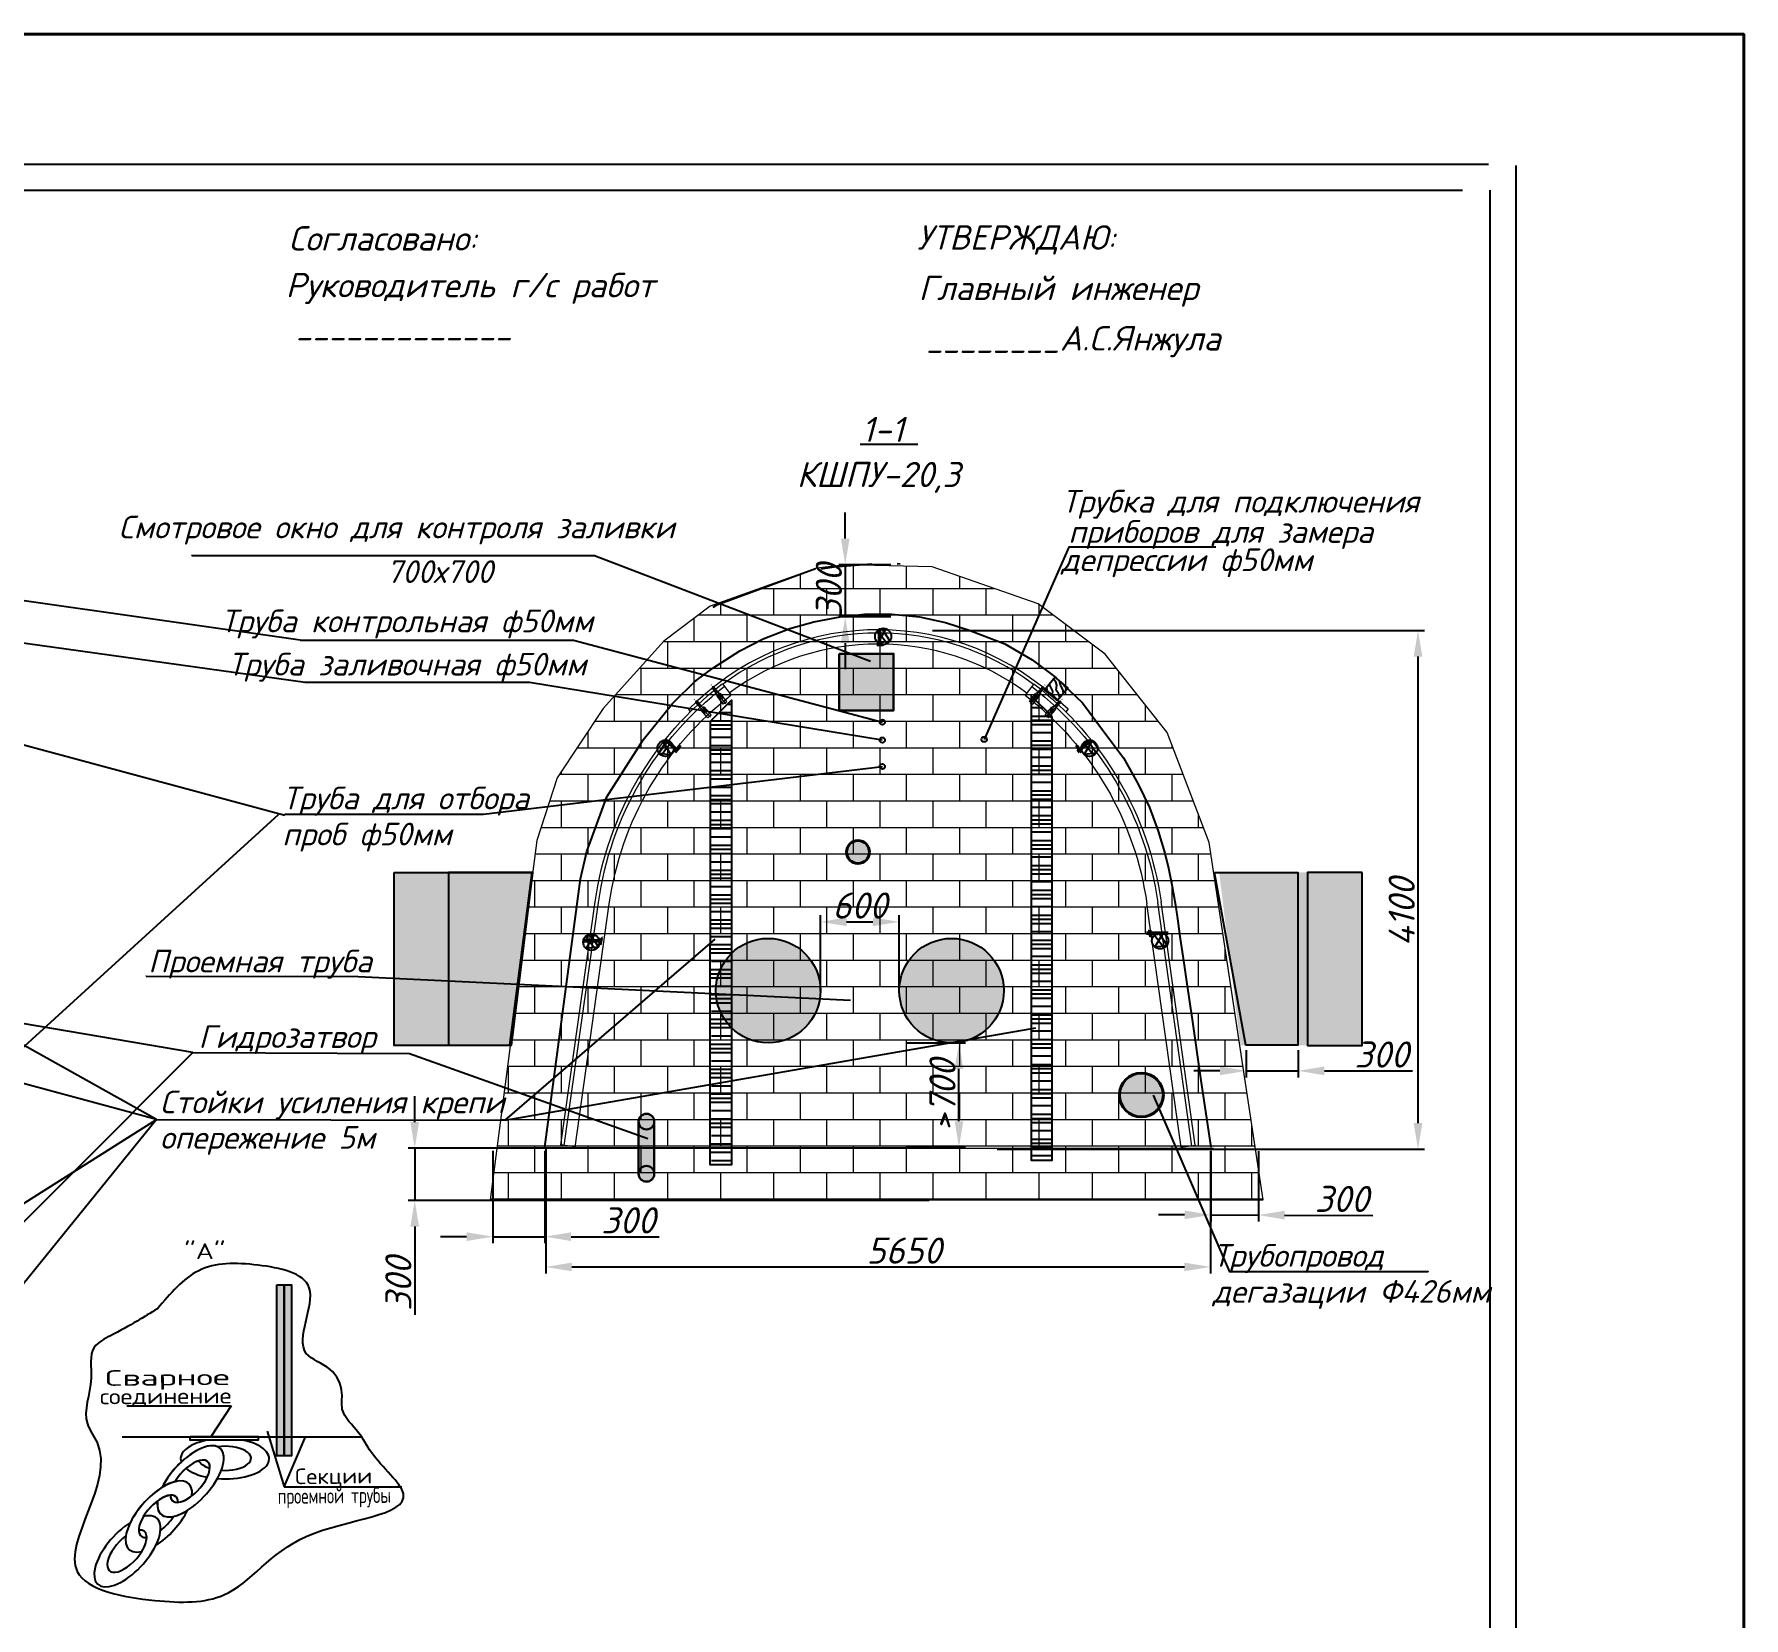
# Model space of a CAD drawing. Header units: millimetres. Extents: x 2479 to 6465, y 644 to 4399.
# Drawn here: x 2799.8 to 3126.9, y 1611.5 to 1914.6 of the extents above; entities that cross this region are included whole.
import ezdxf
from ezdxf.enums import TextEntityAlignment as Align

# ---------------------------------------------------------------- set-up
doc = ezdxf.new("R2010")
doc.units = ezdxf.units.MM
doc.header["$PDMODE"] = 1
doc.linetypes.add('DASHDOT', pattern=[25.4, 12.7, -6.35, 0, -6.35])
doc.layers.add('Layer1', color=5, linetype='Continuous')
doc.layers.add('надписи', color=7, linetype='Continuous')
doc.layers.add('Основной', color=7, linetype='Continuous', lineweight=9)
doc.styles.add('3', font='complex')
doc.styles.add('3m', font='italict.shx', dxfattribs={"height": 3})
doc.styles.get("Standard").update_dxf_attribs({"font": 'isocpeui.ttf'})
doc.dimstyles.new('ISO-25$0', dxfattribs={"dimtxt": 2.5, "dimasz": 2.5, "dimexe": 1.25, "dimexo": 2, "dimgap": 3, "dimtad": 1, "dimjust": 2, "dimtih": 1, "dimtoh": 1, "dimdec": 3, "dimlfac": 0.1, "dimtxsty": '3m', "dimblk": 'NONE', "dimcen": 2.5, "dimdle": 2, "dimse1": 1, "dimse2": 1, "dimclrd": 256, "dimclrt": 5, "dimadec": 0, "dimazin": 0, "dimtm": 1e-09, "dimtfac": 1, "dimtdec": 3, "dimtmove": 0, "dimatfit": 3, "dimfxl": 0, "dimlwd": 0, "dimlwe": 0, "dimarcsym": 0})

# ---------------------------------------------------------------- blocks, each defined once
blk = doc.blocks.new('4566')
at = {"color": 7, "linetype": 'Continuous', "lineweight": 15}
for points in [[(2202.8, 8640.5), (2202, 8638)], [(2209.7, 8640.5), (2210.6, 8638)], [(2206.3, 8618.5), (2202, 8618.5)], [(2202.8, 8636.1), (2202.8, 8632.3)], [(2203.8, 8636.5), (2205, 8636.7)], [(2203.8, 8631.9), (2206.2, 8631.9)], [(2204.4, 8631.9), (2204.4, 8629.3)], [(2204.4, 8629.3), (2206.2, 8629.3)], [(2204.4, 8629.3), (2205, 8628.7)], [(2204.8, 8636.1), (2204.8, 8632.3)], [(2205, 8631.9), (2205, 8628.7)], [(2205, 8628.7), (2206.2, 8628.7)], [(2206.3, 8629.3), (2206.3, 8629.3)], [(2206.3, 8628.7), (2206.3, 8628.7)], [(2206.3, 8618.5), (2210.6, 8618.5)], [(2208.8, 8631.9), (2206.4, 8631.9)], [(2208.1, 8629.3), (2206.4, 8629.3)], [(2207.6, 8628.7), (2206.4, 8628.7)], [(2208.8, 8636.5), (2207.6, 8636.7)], [(2207.6, 8631.9), (2207.6, 8628.7)], [(2208.1, 8629.3), (2207.6, 8628.7)], [(2207.8, 8636.1), (2207.8, 8632.3)], [(2208.1, 8631.9), (2208.1, 8629.3)], [(2209.7, 8636.1), (2209.7, 8632.3)]]:
    blk.add_lwpolyline(points, dxfattribs=at)
for points in [[(2202, 8618.5), (2202, 8638, 0.307362)], [(2204.3, 8639.8), (2204.3, 8656.2, 0.418788)], [(2208.3, 8639.8), (2208.3, 8656.2, -0.418788)], [(2210.6, 8618.5), (2210.6, 8638, -0.3072)]]:
    blk.add_lwpolyline(points, format="xyb", dxfattribs=at)
at = {"color": 7, "linetype": 'DASHDOT', "lineweight": 15}
blk.add_lwpolyline([(2206.3, 8616), (2206.3, 8662.4, -0.399969)], format="xyb", dxfattribs=at)
at = {"color": 7, "linetype": 'Continuous', "lineweight": 15}
for centre, radius, start, end in [((2205.7, 8641.8), 5.29, 224.9447, 275.812), ((2205.7, 8643.9), 4.42, 230.4708, 278.6126), ((2206.7, 8655), 2.62, 98.149, 153.8203), ((2206.9, 8643.9), 4.42, 261.3874, 309.5292), ((2205.9, 8655), 2.62, 26.1797, 81.851), ((2206.8, 8641.8), 5.29, 264.188, 315.0553), ((2203.8, 8635.1), 1.43, 48.5483, 132.3114), ((2203.8, 8633.3), 1.43, 227.6886, 311.4517), ((2206, 8634), 2.44, 84.4776, 121.676), ((2206, 8634.3), 2.44, 238.324, 275.5224), ((2206.5, 8634), 2.44, 58.324, 95.5224), ((2206.5, 8634.3), 2.44, 264.4776, 301.676), ((2208.7, 8635.1), 1.43, 47.6886, 131.4517), ((2208.7, 8633.3), 1.43, 228.5483, 312.3114)]:
    blk.add_arc(centre, radius, start, end, dxfattribs=at)
blk = doc.blocks.new('rasklin')
at = {"color": 22, "linetype": 'Continuous'}
for p, q in [((-1.56, 0.8), (-0.89, 1.2)), ((-0.89, 1.2), (-0.18, 1.44)), ((-0.18, 1.44), (0.36, 2.21)), ((0.36, 2.21), (0.9, 2.6)), ((0.9, 2.6), (1.57, 2.69))]:
    blk.add_line(p, q, dxfattribs=at)
at = {"color": 7, "linetype": 'Continuous'}
blk.add_lwpolyline([(-1.58, 0), (-1.58, 3.19), (1.58, 3.19), (1.58, 0)], close=True, dxfattribs=at)
at = {"color": 22, "linetype": 'Continuous'}
for points in [[(-1.57, 2.74), (-1.44, 2.82), (-1.34, 3.06), (-0.91, 3), (-0.65, 3.19)], [(-1.57, 1.88), (-1.03, 2.33), (-0.22, 2.69), (0.48, 3.18)], [(-1.57, 0), (-1.09, 0.24), (-0.17, 0.33), (0.22, 0.84), (0.86, 1.17), (1.39, 1.36), (1.57, 1.63)], [(0.77, 0), (0.97, 0.16), (1.2, 0.27), (1.32, 0.47), (1.57, 0.58)]]:
    blk.add_lwpolyline(points, dxfattribs=at)
blk = doc.blocks.new('*D234')
at = {"color": 0, "linetype": 'Continuous', "lineweight": -2}
for p, q in [((2971.66, 1800.43), (3065.84, 1800.43)), ((3064.59, 1795.43), (3064.59, 1706.17)), ((2984.08, 1701.17), (3065.84, 1701.17))]:
    blk.add_line(p, q, dxfattribs=at)
at = {"color": 0, "linetype": 'Continuous', "lineweight": 40}
for points in [[(3063.76, 1795.43), (3065.43, 1795.43), (3064.59, 1800.43)], [(3063.76, 1706.17), (3065.43, 1706.17), (3064.59, 1701.17)]]:
    blk.add_solid(points, dxfattribs=at)
at = {"layer": 'Defpoints', "color": 0, "linetype": 'Continuous', "lineweight": 40}
for p in [(2971.03, 1800.43), (2983.46, 1701.17), (3064.59, 1701.17)]:
    blk.add_point(p, dxfattribs=at)
at = {"color": 0, "linetype": 'Continuous', "lineweight": 18, "insert": (3061.47, 1746.54), "char_height": 5, "attachment_point": 5, "rotation": 90}
blk.add_mtext('4100', dxfattribs=at)
blk = doc.blocks.new('*D227')
at = {"color": 0, "linetype": 'Continuous', "lineweight": -2}
for p, q in [((3024.96, 1700.83), (3024.92, 1687.35)), ((3034.08, 1700.81), (3034.04, 1687.32)), ((3019.93, 1688.61), (3014.93, 1688.62)), ((3024.93, 1688.6), (3034.05, 1688.57)), ((3039.05, 1688.56), (3055.92, 1688.51))]:
    blk.add_line(p, q, dxfattribs=at)
at = {"color": 0, "linetype": 'Continuous', "lineweight": 40}
for points in [[(3019.93, 1689.44), (3019.92, 1687.78), (3024.93, 1688.6)], [(3039.05, 1689.39), (3039.05, 1687.72), (3034.05, 1688.57)]]:
    blk.add_solid(points, dxfattribs=at)
at = {"layer": 'Defpoints', "color": 0, "linetype": 'Continuous', "lineweight": 40}
for p in [(3024.96, 1701.46), (3034.08, 1701.43), (3034.05, 1688.57)]:
    blk.add_point(p, dxfattribs=at)
at = {"color": 0, "linetype": 'Continuous', "lineweight": 18, "insert": (3049.99, 1691.65), "char_height": 5, "attachment_point": 5, "rotation": 359.839}
blk.add_mtext('300', dxfattribs=at)
blk = doc.blocks.new('*D228')
at = {"color": 0, "linetype": 'Continuous', "lineweight": -2}
for p, q in [((2887.52, 1700.83), (2887.52, 1683.18)), ((2897.52, 1700.83), (2897.52, 1683.18)), ((2882.52, 1684.43), (2877.52, 1684.43)), ((2887.52, 1684.43), (2897.52, 1684.43)), ((2902.52, 1684.43), (2919.39, 1684.43))]:
    blk.add_line(p, q, dxfattribs=at)
at = {"color": 0, "linetype": 'Continuous'}
for points in [[(2882.52, 1685.27), (2882.52, 1683.6), (2887.52, 1684.43)], [(2902.52, 1685.27), (2902.52, 1683.6), (2897.52, 1684.43)]]:
    blk.add_solid(points, dxfattribs=at)
at = {"layer": 'Defpoints', "color": 0, "linetype": 'Continuous'}
for p in [(2887.52, 1701.46), (2897.52, 1701.46), (2897.52, 1684.43)]:
    blk.add_point(p, dxfattribs=at)
at = {"color": 0, "linetype": 'Continuous', "lineweight": 18, "insert": (2913.46, 1687.56), "char_height": 5, "attachment_point": 5}
blk.add_mtext('300', dxfattribs=at)
blk = doc.blocks.new('*D229')
at = {"color": 0, "linetype": 'Continuous', "lineweight": -2}
for p, q in [((2872.6, 1706.35), (2872.6, 1711.35)), ((2971.05, 1701.35), (2871.35, 1701.35)), ((2872.6, 1701.35), (2872.6, 1691.35)), ((2971.05, 1691.35), (2871.35, 1691.35)), ((2872.6, 1686.35), (2872.6, 1669.48))]:
    blk.add_line(p, q, dxfattribs=at)
at = {"color": 0, "linetype": 'Continuous'}
for points in [[(2871.76, 1706.35), (2873.43, 1706.35), (2872.6, 1701.35)], [(2871.76, 1686.35), (2873.43, 1686.35), (2872.6, 1691.35)]]:
    blk.add_solid(points, dxfattribs=at)
at = {"layer": 'Defpoints', "color": 0, "linetype": 'Continuous'}
for p in [(2971.67, 1701.35), (2872.6, 1691.35), (2971.67, 1691.35)]:
    blk.add_point(p, dxfattribs=at)
at = {"color": 0, "linetype": 'Continuous', "lineweight": 18, "insert": (2869.47, 1675.42), "char_height": 5, "attachment_point": 5, "rotation": 90}
blk.add_mtext('300', dxfattribs=at)
blk = doc.blocks.new('*D230')
at = {"color": 0, "linetype": 'Continuous', "lineweight": -2}
for p, q in [((2954.98, 1818.02), (2954.98, 1823.02)), ((2963.71, 1813.02), (2953.73, 1813.02)), ((2954.98, 1813.02), (2954.98, 1803.02)), ((2963.71, 1803.02), (2953.73, 1803.02)), ((2954.98, 1798.02), (2954.98, 1793.02))]:
    blk.add_line(p, q, dxfattribs=at)
at = {"color": 0, "linetype": 'Continuous'}
for points in [[(2954.15, 1818.02), (2955.81, 1818.02), (2954.98, 1813.02)], [(2954.15, 1798.02), (2955.81, 1798.02), (2954.98, 1803.02)]]:
    blk.add_solid(points, dxfattribs=at)
at = {"layer": 'Defpoints', "color": 0, "linetype": 'Continuous'}
for p in [(2964.34, 1813.02), (2954.98, 1803.02), (2964.34, 1803.02)]:
    blk.add_point(p, dxfattribs=at)
at = {"color": 0, "linetype": 'Continuous', "lineweight": 18, "insert": (2951.85, 1808.02), "char_height": 5, "attachment_point": 5, "rotation": 90}
blk.add_mtext('300', dxfattribs=at)
blk = doc.blocks.new('*D231')
at = {"color": 0, "linetype": 'Continuous', "lineweight": -2}
for p, q in [((3031.68, 1720.11), (3031.68, 1714.91)), ((3041.68, 1720.11), (3041.68, 1714.91)), ((3026.68, 1716.16), (3021.68, 1716.16)), ((3031.68, 1716.16), (3041.68, 1716.16)), ((3046.68, 1716.16), (3063.55, 1716.16))]:
    blk.add_line(p, q, dxfattribs=at)
at = {"color": 0, "linetype": 'Continuous'}
for points in [[(3026.68, 1717), (3026.68, 1715.33), (3031.68, 1716.16)], [(3046.68, 1717), (3046.68, 1715.33), (3041.68, 1716.16)]]:
    blk.add_solid(points, dxfattribs=at)
at = {"layer": 'Defpoints', "color": 0, "linetype": 'Continuous'}
for p in [(3031.68, 1720.73), (3041.68, 1720.73), (3041.68, 1716.16)]:
    blk.add_point(p, dxfattribs=at)
at = {"color": 0, "linetype": 'Continuous', "lineweight": 18, "insert": (3057.61, 1719.29), "char_height": 5, "attachment_point": 5}
blk.add_mtext('300', dxfattribs=at)
blk = doc.blocks.new('*D235')
at = {"color": 0, "linetype": 'Continuous', "lineweight": -2}
for p, q in [((2966.61, 1721.53), (2978, 1721.53)), ((2976.75, 1706.53), (2976.75, 1716.53)), ((2966.61, 1701.53), (2978, 1701.53))]:
    blk.add_line(p, q, dxfattribs=at)
at = {"color": 0, "linetype": 'Continuous'}
for points in [[(2975.92, 1716.53), (2977.58, 1716.53), (2976.75, 1721.53)], [(2975.92, 1706.53), (2977.58, 1706.53), (2976.75, 1701.53)]]:
    blk.add_solid(points, dxfattribs=at)
at = {"layer": 'Defpoints', "color": 0, "linetype": 'Continuous'}
for p in [(2965.98, 1721.53), (2976.75, 1721.53), (2965.98, 1701.53)]:
    blk.add_point(p, dxfattribs=at)
at = {"color": 0, "linetype": 'Continuous', "lineweight": 18, "insert": (2973.59, 1711.53), "char_height": 5, "attachment_point": 5, "rotation": 90}
blk.add_mtext('>700', dxfattribs=at)
blk = doc.blocks.new('*D244')
at = {"color": 0, "linetype": 'Continuous', "lineweight": -2}
for p, q in [((2897.66, 1701.5), (2897.66, 1677.39)), ((3024.88, 1700.81), (3024.88, 1677.39)), ((2902.66, 1678.64), (3019.88, 1678.64))]:
    blk.add_line(p, q, dxfattribs=at)
at = {"color": 0, "linetype": 'Continuous', "lineweight": 40}
for points in [[(2902.66, 1679.47), (2902.66, 1677.81), (2897.66, 1678.64)], [(3019.88, 1679.47), (3019.88, 1677.81), (3024.88, 1678.64)]]:
    blk.add_solid(points, dxfattribs=at)
at = {"layer": 'Defpoints', "color": 0, "linetype": 'Continuous', "lineweight": 40}
for p in [(2897.66, 1702.12), (3024.88, 1701.43), (3024.88, 1678.64)]:
    blk.add_point(p, dxfattribs=at)
at = {"color": 0, "linetype": 'Continuous', "lineweight": 18, "insert": (2966.23, 1681.77), "char_height": 5, "attachment_point": 5}
blk.add_mtext('5650', dxfattribs=at)
blk = doc.blocks.new('*D247')
at = {"color": 0, "linetype": 'Continuous', "lineweight": -2}
for p, q in [((2950.25, 1731.4), (2950.25, 1745.93)), ((2955.25, 1744.68), (2960.28, 1744.68)), ((2965.28, 1731.4), (2965.28, 1745.93))]:
    blk.add_line(p, q, dxfattribs=at)
at = {"color": 0, "linetype": 'Continuous', "lineweight": 40}
for points in [[(2955.25, 1745.51), (2955.25, 1743.85), (2950.25, 1744.68)], [(2960.28, 1745.51), (2960.28, 1743.85), (2965.28, 1744.68)]]:
    blk.add_solid(points, dxfattribs=at)
at = {"layer": 'Defpoints', "color": 0, "linetype": 'Continuous', "lineweight": 40}
for p in [(2965.28, 1744.68), (2950.25, 1730.78), (2965.28, 1730.78)]:
    blk.add_point(p, dxfattribs=at)
at = {"color": 0, "linetype": 'Continuous', "lineweight": 18, "insert": (2957.76, 1747.8), "char_height": 5, "attachment_point": 5}
blk.add_mtext('600', dxfattribs=at)
blk = doc.blocks.new('A$C27CA7641')
at = {"color": 7, "linetype": 'Continuous'}
for centre, major_axis, start_param, end_param in [((-12.07, 13.62), (8.48, 0), 7.294956, 11.5546), ((-3.08, 13.62), (8.48, 0), 5.720001, 9.98771), ((-3.08, 13.62), (8.48, 0), 12.003187, 14.696192), ((5.98, 13.62), (8.48, 0), 2.545521, 8.417475), ((5.98, 13.62), (8.48, 0), 5.715454, 8.417475), ((-12.1, 13.7), (5.04, 0), 7.440403, 11.372886), ((-12.1, 13.7), (5.04, 0), 5.089701, 6.753047), ((-3.11, 13.7), (5.04, 0), 5.82757, 9.89464), ((-12.07, 13.62), (8.48, 0), 5.271414, 6.885713), ((-3.11, 13.7), (5.04, 0), 12.110756, 14.539106), ((5.98, 13.62), (8.48, 0), 8.828706, 10.358136), ((5.94, 13.7), (5.04, 0), 2.685978, 8.266611), ((5.94, 13.7), (5.04, 0), 8.969163, 11.365873), ((5.94, 13.7), (5.04, 0), 5.804403, 8.266611), ((-3.08, 13.62), (8.48, 0), 10.436549, 11.559068), ((-3.11, 13.7), (5.04, 0), 10.630185, 11.383827)]:
    blk.add_ellipse(centre, major_axis=major_axis, ratio=0.456123, start_param=start_param, end_param=end_param, dxfattribs=at)

msp = doc.modelspace()

# ---------------------------------------------------------------- hatches: boundary and pattern name
at = {"lineweight": 18}
h = msp.add_hatch(dxfattribs=at)
h.set_pattern_fill('AR-B816', color=256, scale=0.025, style=0)
h.paths.add_polyline_path([(2887.01222, 1691.50996), (3034.94845, 1691.50996), (3024.62652, 1759.85427), (3016.57839, 1780.88476), (3004.74859, 1795.91398), (2991.92189, 1805.54946), (2971.63392, 1812.58756), (2955.1185, 1813.00649), (2949.51634, 1812.36239), (2929.13956, 1805.09567), (2920.26064, 1798.36633), (2908.63833, 1785.48564), (2899.83341, 1772.24881), (2895.98035, 1760.24751)])
for color, points in [(7, [(2953.80464, 1795.97922), (2964.24583, 1795.97922), (2964.24583, 1785.13915), (2953.80464, 1785.13915)]), (254, [(2846.21485, 1675.21266), (2847.58837, 1675.21266), (2847.5901, 1642.51724), (2846.21485, 1642.51724)]), (254, [(2847.61279, 1675.21266), (2848.94804, 1675.21266), (2848.99257, 1642.51724), (2847.61279, 1642.51724)])]:
    msp.add_hatch(color=color).paths.add_polyline_path(points)
h = msp.add_hatch()
h.set_pattern_fill('CLAY', color=12, style=0)
h.set_pattern_definition([(0, (-959.98, 490.948), (0, 4.7625), []), (0, (-959.98, 491.7416), (0, 4.7625), []), (0, (-959.98, 492.5353), (0, 4.7625), []), (0, (-959.98, 494.123), (0, 4.7625), [4.7625, -3.175])])
h.paths.add_polyline_path([(2933.22189, 1787.08227), (2929.20215, 1783.06646), (2929.16158, 1698.17853), (2933.22187, 1698.17853)])
h = msp.add_hatch()
h.set_pattern_fill('CLAY', color=12, style=0)
h.set_pattern_definition([(180, (6883.741, 491.8267), (0, 4.7625), []), (180, (6883.741, 492.6205), (0, 4.7625), []), (180, (6883.741, 493.414), (0, 4.7625), []), (180, (6883.741, 495.0017), (0, 4.7625), [4.7625, -3.175])])
h.paths.add_polyline_path([(2990.53899, 1699.05742), (2994.59928, 1699.05742), (2994.55871, 1783.94535), (2990.53897, 1787.96116)])
at = {"lineweight": 40}
h = msp.add_hatch(color=253, dxfattribs=at)
edge = h.paths.add_edge_path()
edge.add_arc((2957.41593, 1758.03025), 2.19506, 0, 360)
h = msp.add_hatch(color=5)
edge = h.paths.add_edge_path()
edge.add_arc((2940.24054, 1731.51478), 10, 0, 360)
h = msp.add_hatch(color=5)
edge = h.paths.add_edge_path()
edge.add_arc((2975.32731, 1731.51478), 10, 0, 360)
h = msp.add_hatch(color=30, dxfattribs=at)
edge = h.paths.add_edge_path()
edge.add_arc((3011.65837, 1711.54925), 4.2023, 0, 360)
at = {"layer": 'Layer1'}
h = msp.add_hatch(color=7, dxfattribs=at)
h.paths.add_polyline_path([(2918.44542, 1706.45743, -1), (2915.44542, 1706.45743), (2915.44542, 1701.35339), (2918.44542, 1701.35339)])
h.paths.add_polyline_path([(2918.44542, 1706.45743, 1), (2915.44542, 1706.45743, 1)])
h.paths.add_polyline_path([(2918.44542, 1701.35339), (2915.44542, 1701.35339), (2915.44542, 1696.45738, -1), (2918.44542, 1696.45738)])
h.paths.add_polyline_path([(2915.44542, 1696.45738, 1), (2918.44542, 1696.45738, 1)])
at = {"layer": 'надписи'}
for points in [[(2868.65788, 1754.15178), (2895.1517, 1754.15178), (2891.06017, 1721.04659), (2868.65788, 1721.04659)], [(3053.03287, 1754.15178), (3026.53905, 1754.15178), (3030.63058, 1721.04659), (3053.03287, 1721.04659)], [(3053.88227, 1754.15178), (3043.44141, 1754.15178), (3043.44141, 1721.04659), (3053.88227, 1721.04659)]]:
    msp.add_hatch(color=256, dxfattribs=at).paths.add_polyline_path(points)

# ---------------------------------------------------------------- linework, layer by layer
at = {"color": 7}
for p, q in [((2498.31056, 1889.69974), (3078.10779, 1889.69974)), ((3083.32877, 1889.44515), (3083.32877, 1501.48978)), ((2518.31056, 1884.69974), (3073.10779, 1884.69974)), ((3078.32877, 1884.67941), (3078.32877, 1507.14603))]:
    msp.add_line(p, q, dxfattribs=at)
at = {"color": 112, "lineweight": 50}
for p, q in [((2961.54327, 1800.69166), (2961.54327, 1797.49831)), ((2920.64179, 1779.4576), (2922.75828, 1777.59526)), ((2999.89203, 1777.59526), (2999.46336, 1777.22049)), ((3002.00852, 1779.4576), (2999.89203, 1777.59526)), ((2904.73061, 1741.04514), (2908.42244, 1741.04514)), ((3016.77648, 1742.52893), (3012.65324, 1742.52893))]:
    msp.add_line(p, q, dxfattribs=at)
for p, q in [((2823.18301, 1706.86389), (2602.87781, 1766.32005)), ((2823.18301, 1706.86389), (2735.9067, 1755.56197)), ((2889.92562, 1706.70303), (2930.11636, 1741.33604)), ((2889.92562, 1706.70303), (2991.45397, 1724.39455)), ((2823.18301, 1706.86389), (2732.89654, 1595.4996)), ((2734.83237, 1651.03877), (2823.18301, 1706.86389)), ((2823.18301, 1706.86389), (2889.92562, 1706.70303)), ((2847.55009, 1675.21266), (2847.55009, 1642.51724)), ((2817.53233, 1652.06597), (2837.4905, 1652.06597)), ((2837.4905, 1652.06597), (2833.55054, 1646.12747)), ((2816.58978, 1646.10839), (2862.44026, 1646.10839)), ((2844.36665, 1647.19721), (2847.60001, 1636.55285)), ((2847.60001, 1636.55285), (2851.72096, 1646.1201)), ((2847.60001, 1636.55285), (2870.10673, 1636.55285))]:
    msp.add_line(p, q)
at = {"lineweight": 13}
msp.add_line((2897.39871, 1701.35339), (3025.48122, 1701.35339), dxfattribs=at)
at = {"lineweight": 18}
msp.add_lwpolyline([(2887.01222, 1691.50996), (3034.94845, 1691.50996), (3024.62652, 1759.85427), (3016.57839, 1780.88476), (3004.74859, 1795.91398), (2991.92189, 1805.54946), (2971.63392, 1812.58756), (2955.1185, 1813.00649), (2949.51634, 1812.36239), (2929.13956, 1805.09567), (2920.26064, 1798.36633), (2908.63833, 1785.48564), (2899.83341, 1772.24881), (2895.98035, 1760.24751), (2887.01222, 1691.50996)], close=True, dxfattribs=at)
for points in [[(2926.20198, 1790.74201), (2926.43725, 1790.84416), (2929.64669, 1793.25611), (2934.80518, 1796.54982), (2939.30951, 1798.81386), (2944.40261, 1800.80497), (2948.97913, 1802.11154), (2954.00296, 1803.07425), (2958.66134, 1803.52874), (2963.89354, 1803.52874), (2969.21484, 1803.0442), (2974.17711, 1801.98471), (2978.67292, 1800.52259), (2985.54587, 1797.87113), (2990.77973, 1794.80045), (2995.29328, 1791.4419), (3000.38689, 1786.5934), (3004.22466, 1781.4142), (3008.21063, 1776.06669), (3011.0447, 1771.0099), (3013.18295, 1766.53059), (3014.89272, 1762.03415), (3016.12012, 1757.81896), (3016.84868, 1754.95009), (3017.57611, 1751.4668), (3018.18561, 1747.85849), (3018.62294, 1744.8046), (3019.03528, 1741.90376), (3019.75405, 1736.85279), (3020.27616, 1733.23592), (3021.41719, 1725.52712), (3022.99205, 1714.76879), (3024.92309, 1701.53281)], [(2897.47676, 1701.53281), (2904.34523, 1752.91144), (2905.56048, 1758.14157), (2909.36995, 1768.58312), (2916.29932, 1779.5212), (2921.90817, 1786.47849), (2926.48552, 1790.92343)]]:
    msp.add_lwpolyline(points)
at = {"linetype": 'Continuous'}
for points in [[(2962.04254, 1800.67885), (2963.57768, 1798.35975), (2961.20522, 1798.08095), (2962.81645, 1800.75488), (2961.16716, 1800.3747), (2963.01944, 1797.96689)], [(2920.79491, 1779.27727), (2919.25978, 1776.95817), (2921.63224, 1776.67937), (2920.021, 1779.3533), (2921.6703, 1778.97312), (2919.81801, 1776.56531)], [(3001.53489, 1779.27727), (3003.07003, 1776.95817), (3000.69757, 1776.67937), (3002.30881, 1779.3533), (3000.65951, 1778.97312), (3002.51179, 1776.56531)], [(2906.21377, 1742.16699), (2907.74891, 1739.84789), (2905.37645, 1739.56909), (2906.98768, 1742.24302), (2905.33839, 1741.86284), (2907.19067, 1739.45503)], [(3015.04537, 1742.43259), (3016.5805, 1740.11349), (3014.20804, 1739.83469), (3015.81928, 1742.50862), (3014.16998, 1742.12844), (3016.02227, 1739.72063)]]:
    msp.add_lwpolyline(points, dxfattribs=at)
at = {"color": 112, "lineweight": 50}
for points in [[(2961.05821, 1797.72643), (2962.14567, 1797.72643), (2962.23034, 1797.7935)], [(2922.36841, 1777.12235), (2923.25244, 1778.15837), (2923.25244, 1778.39514)], [(3000.2819, 1777.12235), (2999.39787, 1778.15837), (2999.39787, 1778.39514)], [(2908.04592, 1740.30066), (2908.25745, 1741.52515), (2908.20611, 1741.6273)], [(3013.46117, 1741.78445), (3013.24963, 1743.00893), (3013.30098, 1743.11108)]]:
    msp.add_lwpolyline(points, dxfattribs=at)
at = {"lineweight": 30}
msp.add_lwpolyline([(2953.80464, 1795.97922), (2964.24583, 1795.97922), (2964.24583, 1785.13915), (2953.80464, 1785.13915)], close=True, dxfattribs=at)
for points in [[(2846.21485, 1675.21266), (2848.99571, 1675.21266), (2848.99571, 1642.51724), (2846.21485, 1642.51724)], [(2846.21485, 1675.21266), (2847.58837, 1675.21266), (2847.5901, 1642.51724), (2846.21485, 1642.51724)], [(2829.64719, 1646.17746), (2842.62352, 1646.17746), (2842.62352, 1645.49833), (2829.64719, 1645.49833)]]:
    msp.add_lwpolyline(points, close=True)
at = {"linetype": 'Continuous'}
for centre in [(2962.23931, 1799.29275), (2920.59815, 1777.89117), (3001.73166, 1777.89117), (2906.41054, 1740.78089), (3015.24213, 1741.04649)]:
    msp.add_circle(centre, 1.55653, dxfattribs=at)
for centre, radius in [((2962.08758, 1782.902), 0.5), ((2962.08758, 1779.46859), 0.5), ((2981.56902, 1779.60483), 0.5), ((2962.08758, 1774.39243), 0.5), ((2940.24054, 1731.51478), 10), ((2975.32731, 1731.51478), 10)]:
    msp.add_circle(centre, radius)
at = {"color": 252, "lineweight": 40}
msp.add_circle((2957.41593, 1758.03025), 2.19506, dxfattribs=at)
at = {"color": 30, "lineweight": 40}
msp.add_circle((3011.65837, 1711.54925), 4.2023, dxfattribs=at)
msp.add_arc((2833.36369, 1638.03674), 7.32418, 106.6776349, 126.496377)
at = {"color": 7, "linetype": 'Continuous'}
for centre, major_axis, start_param, end_param in [((2836.27519, 1641.93609), (8.47501, 0), 2.601276775, 3.306221869), ((2836.27519, 1641.93609), (8.47501, 0), 8.252820225, 8.486968547), ((2836.27519, 1641.93609), (8.47501, 0), 4.53975327, 7.455143043), ((2836.24028, 1642.01074), (5.04111, 0), 4.579662782, 8.129168005), ((2836.27519, 1641.93609), (8.47501, 0), 3.641857742, 4.302609432), ((2836.24028, 1642.01074), (5.04111, 0), 3.342769479, 4.114120331)]:
    msp.add_ellipse(centre, major_axis=major_axis, ratio=0.456122685, start_param=start_param, end_param=end_param, dxfattribs=at)
msp.add_spline([(2823.36813, 1670.63708), (2831.2599, 1677.9201), (2842.65876, 1678.96934), (2852.40779, 1674.62251), (2851.8493, 1662.10324), (2856.42343, 1659.00886), (2858.67531, 1654.50794), (2858.74568, 1651.41355), (2861.86686, 1646.91263), (2864.30344, 1643.1455), (2870.4318, 1635.2013), (2851.95783, 1627.10721), (2836.05942, 1615.86542), (2822.86074, 1614.81618), (2808.01223, 1620.36213), (2811.80809, 1645.01381), (2809.96065, 1648.59004), (2810.66834, 1657.34905), (2811.26716, 1663.22466), (2814.41183, 1665.47893), (2819.47855, 1668.29201), (2823.36813, 1670.63708)], degree=3)
at = {"layer": 'Layer1', "lineweight": 30}
for points in [[(2915.44542, 1696.45738), (2915.44542, 1706.45743)], [(2918.44542, 1706.45743), (2918.44542, 1696.45738)]]:
    msp.add_lwpolyline(points, dxfattribs=at)
for centre in [(2916.94542, 1706.45743), (2916.94542, 1696.45738)]:
    msp.add_circle(centre, 1.5, dxfattribs=at)
at = {"layer": 'надписи', "color": 1, "lineweight": 40}
msp.add_lwpolyline([(2479.02355, 1914.55073), (3126.93979, 1914.55073), (3126.93979, 1432.25814), (2479.02355, 1432.25814)], close=True, dxfattribs=at)
at = {"layer": 'надписи', "color": 0}
msp.add_lwpolyline([(2957.83911, 1836.07216), (2968.89097, 1836.07216)], dxfattribs=at)
at = {"layer": 'надписи'}
for points in [[(2850.70127, 1798.56462), (2659.03079, 1825.8892)], [(3025.89845, 1816.39047), (2997.795, 1816.39047), (2981.56827, 1779.55068)], [(2851.66203, 1790.46954), (2672.71942, 1815.3965)], [(2829.9631, 1814.81222), (2829.9631, 1814.81222), (2907.03114, 1814.81222), (2959.83846, 1794.57675)], [(2950.29595, 1812.22763), (2952.84154, 1812.64512), (2960.06879, 1813.17945)], [(2964.93213, 1813.25777), (2965.46484, 1813.20227)], [(2929.70085, 1804.86849), (2930.39393, 1805.34375), (2949.27361, 1812.2911)], [(2847.7513, 1765.03095), (2693.58806, 1806.54495)], [(2850.70127, 1798.56462), (2850.70127, 1798.56462), (2902.98854, 1798.56462), (2962.10132, 1782.87104)], [(2962.04154, 1779.42082), (2894.59502, 1790.46954), (2851.66203, 1790.46954), (2851.66203, 1790.46954)], [(2847.79232, 1765.25761), (2847.79232, 1765.25761), (2885.74143, 1765.25761), (2962.08758, 1774.39243)], [(2978.21572, 1773.12846), (2978.21572, 1773.12846)], [(2846.45873, 1765.1409), (2691.91655, 1624.27614)], [(2830.15378, 1719.66121), (2692.5273, 1743.07014)], [(2830.15378, 1719.66121), (2688.27792, 1577.48903)], [(2830.15378, 1719.66121), (2830.15378, 1719.66121), (2871.59069, 1719.50428), (2917.22796, 1703.21583)], [(3066.50528, 1677.73245), (3066.50528, 1677.73245), (3028.55618, 1677.73245), (3013.96301, 1711.54212)]]:
    msp.add_lwpolyline(points, dxfattribs=at)
at = {"layer": 'надписи', "color": 12}
for points in [[(2929.20215, 1783.06646), (2933.22189, 1787.08227), (2933.22187, 1698.17853), (2929.16158, 1698.17853)], [(2994.55871, 1783.94535), (2990.53897, 1787.96116), (2990.53899, 1699.05742), (2994.59928, 1699.05742)]]:
    msp.add_lwpolyline(points, close=True, dxfattribs=at)
at = {"layer": 'надписи'}
for points in [[(2868.65788, 1754.15178), (2895.1517, 1754.15178), (2891.06017, 1721.04659), (2868.65788, 1721.04659)], [(2895.05162, 1754.09411), (2879.08884, 1754.09411), (2879.08884, 1721.06744), (2890.82765, 1721.06744), (2895.05162, 1754.09411)], [(3025.62985, 1754.09411), (3041.59262, 1754.09411), (3041.59262, 1721.06744), (3031.63926, 1721.06744), (3025.62985, 1754.09411)], [(3053.88227, 1754.15178), (3043.44141, 1754.15178), (3043.44141, 1721.04659), (3053.88227, 1721.04659)]]:
    msp.add_lwpolyline(points, close=True, dxfattribs=at)
at = {"layer": 'надписи', "elevation": 2}
msp.add_lwpolyline([(2821.23276, 1734.29167), (2821.23276, 1734.29167), (2861.74437, 1734.22158), (2955.98446, 1729.6739)], dxfattribs=at)
at = {"layer": 'Основной'}
for p, q in [((2931.4699, 1790.20749), (2933.1373, 1788.03324)), ((2991.08933, 1790.20749), (2989.42193, 1788.03324)), ((2925.006, 1785.30541), (2925.36586, 1784.87722)), ((2997.64801, 1785.41818), (2997.19337, 1784.87722)), ((2900.5863, 1701.98678), (2907.1232, 1748.49921)), ((2901.22007, 1701.8977), (2907.75697, 1748.41014)), ((2903.28943, 1701.53281), (2909.83653, 1748.11787)), ((3019.25446, 1701.53281), (3012.70736, 1748.11787)), ((3021.33249, 1701.83601), (3014.78692, 1748.41014)), ((3021.96605, 1701.92651), (3015.42069, 1748.49921)), ((2903.23491, 1701.61454), (2900.52158, 1701.99587)), ((3019.21944, 1701.53415), (3022.01814, 1701.93395))]:
    msp.add_line(p, q, dxfattribs=at)
at = {"layer": 'Основной', "extrusion": (0, 0, -1)}
msp.add_line((2994.63665, 1788.05099), (2997.64801, 1785.41818), dxfattribs=at)
at = {"layer": 'Основной'}
for radius, start, end in [(50.69057, 48.837, 135.6790869), (50.05057, 53.5172033, 126.4827967), (47.95057, 53.5610558, 126.4389442)]:
    msp.add_arc((2961.27194, 1749.8891), radius, start, end, dxfattribs=at)
at = {"layer": 'Основной', "extrusion": (0, 0, -1)}
for centre, radius, start, end in [((-2970.24288, 1739.62831), 63.74, 8, 52.516), ((-2970.24288, 1739.62831), 63.1, 8, 52.516), ((-2952.301, 1739.62831), 63.1, 127.484, 172), ((-2952.301, 1739.62831), 63.74, 127.484, 172), ((-2970.24288, 1739.62831), 61, 8, 52.516), ((-2952.301, 1739.62831), 61, 127.484, 172)]:
    msp.add_arc(centre, radius, start, end, dxfattribs=at)

# ---------------------------------------------------------------- block references
at = {"lineweight": 50, "yscale": 0.09999999999854481, "zscale": 0.1}
for p, xscale, rotation in [((3283.90103, 969.48554), 0.09999999999924994, 37.65990431944637), ((2638.6582, 969.48554), -0.09999999999924994, 322.3400956805536), ((3344.32436, 997.26263), 0.09999999999888083, 42.18749879434411)]:
    msp.add_blockref('4566', p, dxfattribs=dict(at, xscale=xscale, rotation=rotation))
at = {"color": 5, "linetype": 'Continuous', "lineweight": 50, "xscale": -1.0024956613979, "yscale": 1.002495661392459, "zscale": 1.002495661402612, "rotation": 320.1557277295255}
msp.add_blockref('rasklin', (2994.31018, 1788.02466), dxfattribs=at)
at = {"xscale": -0.09999999999888083, "yscale": 0.09999999999854481, "zscale": 0.1, "rotation": 317.8125012056559}
msp.add_blockref('4566', (2578.23487, 997.26263), dxfattribs=at)
at = {"rotation": 47.93282860227602}
msp.add_blockref('A$C27CA7641', (2835.80958, 1624.04579), dxfattribs=at)

# ---------------------------------------------------------------- texts
at = {"color": 7}
for s, p in [('1-1', (2958.12646, 1836.52238)), ('КШПУ-20,3', (2945.7043, 1827.88722))]:
    msp.add_text(s, height=4.8, dxfattribs=at).set_placement(p)
at = {"color": 7, "linetype": 'Continuous', "style": '3', "width": 1.256486}
msp.add_text('"А"', height=3, dxfattribs=at).set_placement((2828.48848, 1680.15088), (2836.38639, 1680.15088), align=Align.FIT)
at = {"color": 7, "linetype": 'Continuous', "style": '3'}
for s, rotation, width, p, p2 in [('Сварное ', 0.4399489, 1.293573, (2813.36484, 1655.86479), (2840.34429, 1656.07196)), (' соединение', 0.4327438, 0.941207, (2810.13046, 1652.31819), (2837.55913, 1652.52536)), ('Секции ', 0.7067901, 0.85189, (2849.72539, 1637.04534), (2866.51851, 1637.25251)), ('проемной трубы', 0.5478308, 0.530318, (2846.40279, 1633.28209), (2868.06906, 1633.48926))]:
    msp.add_text(s, height=3, rotation=rotation, dxfattribs=dict(at, width=width)).set_placement(p, p2, align=Align.FIT)
at = {"layer": 'надписи'}
for s, height, p in [('УТВЕРЖДАЮ:', 4.670252, (2968.74726, 1873.31512)), ('Согласовано:', 4.6702519, (2848.47478, 1873.14183)), ('Руководитель г/с работ', 4.6702519, (2847.90515, 1864.19759)), ('Главный инженер ', 4.6702519, (2969.02323, 1863.66326)), ('________А.С.Янжула', 4.6702519, (2970.61182, 1854.01141)), ('_____________', 4.6702519, (2850.05984, 1856.41384))]:
    msp.add_text(s, height=height, dxfattribs=at).set_placement(p)
at = {"layer": 'надписи', "color": 5}
for s, height, p in [('Трубка для подключения ', 4.3407152, (2996.43057, 1822.99757)), ('Смотровое окно для контроля заливки ', 4.3407152, (2815.92458, 1818.06677)), ('приборов для замера ', 4.3407152, (2997.68489, 1817.20378)), ('депрессии ф50мм ', 4.3407152, (2996.32906, 1811.80348)), ('700х700', 4.340715, (2867.15702, 1809.5337)), ('Труба контрольная ф50мм', 4.3407152, (2835.4745, 1800.09212)), ('Труба заливочная ф50мм', 4.3407152, (2836.83424, 1791.81929)), ('Труба для отбора', 4.3407152, (2847.29061, 1766.19994)), ('проб ф50мм', 4.340715, (2847.24439, 1759.30794)), ('Проемная труба', 4.3407152, (2821.59488, 1735.00108)), ('Гидрозатвор', 4.3407152, (2831.22295, 1720.54773)), ('Стойки усиления крепи', 4.3407152, (2823.84895, 1708.03985)), ('опережение 5м', 4.3407152, (2823.84895, 1701.25567)), ('Трубопровод', 4.3407152, (3025.34847, 1678.67477)), ('дегазации Ф426мм', 4.3407152, (3025.30225, 1671.78278))]:
    msp.add_text(s, height=height, dxfattribs=at).set_placement(p)

# ---------------------------------------------------------------- dimensions: what is measured, and where the dimension line sits
at = {"color": 172, "linetype": 'Continuous', "lineweight": 18}
for base, p1, p2, text, picture, middle in [((2954.97918, 1803.02258), (2964.33785, 1813.02258), (2964.33785, 1803.02258), '300', '*D230', (2954.97918, 1808.02258)), ((3064.59253, 1701.17012), (2971.03154, 1800.43216), (2983.45553, 1701.17012), '4100', '*D234', (3064.59253, 1746.5408)), ((2872.5964, 1691.35337), (2971.67272, 1701.35337), (2971.67272, 1691.35337), '300', '*D229', (2872.5964, 1675.41777))]:
    dim = msp.add_linear_dim(base=base, p1=p1, p2=p2, angle=90, text=text, dimstyle='ISO-25$0', override={"dimtxt": 5, "dimasz": 5, "dimexo": 0.625, "dimgap": 0.625, "dimjust": 0, "dimtih": 0, "dimtoh": 0, "dimdec": 2, "dimlfac": 50, "dimpost": '', "dimtxsty": 'Standard', "dimdle": 0, "dimse1": 0, "dimse2": 0, "dimclrd": 0, "dimclrt": 0, "dimtm": 0, "dimtdec": 2, "dimlwd": 65534, "dimlwe": 65534}, dxfattribs=at)
    dim.commit()
    dim.dimension.update_dxf_attribs({"geometry": picture, "text_midpoint": middle, "dimtype": 160})
for p1, p2, distance, text, picture, middle in [((2950.24708, 1730.77734), (2965.27696, 1730.77734), 13.90227, '600', '*D247', (2957.76202, 1747.80461)), ((2965.98499, 1701.52814), (2965.98499, 1721.52814), -10.76664, '>700', '*D235', (2973.59444, 1711.52814)), ((2887.52122, 1701.45666), (2897.52122, 1701.45666), -17.0231, '300', '*D228', (2913.45682, 1687.55856)), ((3024.9614, 1701.45666), (3034.08442, 1701.43102), -12.86104, '300', '*D227', (3049.9926, 1691.65024))]:
    dim = msp.add_aligned_dim(p1=p1, p2=p2, distance=distance, text=text, dimstyle='ISO-25$0', override={"dimtxt": 5, "dimasz": 5, "dimexo": 0.625, "dimgap": 0.625, "dimjust": 0, "dimtih": 0, "dimtoh": 0, "dimdec": 2, "dimlfac": 50, "dimpost": '', "dimtxsty": 'Standard', "dimdle": 0, "dimse1": 0, "dimse2": 0, "dimclrd": 0, "dimclrt": 0, "dimtm": 0, "dimtdec": 2, "dimlwd": 65534, "dimlwe": 65534}, dxfattribs=at)
    dim.commit()
    dim.dimension.update_dxf_attribs({"geometry": picture, "text_midpoint": middle})
dim = msp.add_linear_dim(base=(3041.67573, 1716.16364), p1=(3031.67573, 1720.73002), p2=(3041.67573, 1720.73002), text='300', dimstyle='ISO-25$0', override={"dimtxt": 5, "dimasz": 5, "dimexo": 0.625, "dimgap": 0.625, "dimjust": 0, "dimtih": 0, "dimtoh": 0, "dimdec": 2, "dimlfac": 50, "dimpost": '', "dimtxsty": 'Standard', "dimdle": 0, "dimse1": 0, "dimse2": 0, "dimclrd": 0, "dimclrt": 0, "dimtm": 0, "dimtdec": 2, "dimlwd": 65534, "dimlwe": 65534}, dxfattribs=at)
dim.commit()
dim.dimension.update_dxf_attribs({"geometry": '*D231', "text_midpoint": (3057.61133, 1719.28864)})
dim = msp.add_linear_dim(base=(3024.88097, 1678.64113), p1=(2897.65743, 1702.12054), p2=(3024.88097, 1701.43357), text='5650', dimstyle='ISO-25$0', override={"dimtxt": 5, "dimasz": 5, "dimexo": 0.625, "dimgap": 0.625, "dimjust": 0, "dimtih": 0, "dimtoh": 0, "dimdec": 2, "dimlfac": 50, "dimpost": '', "dimtxsty": 'Standard', "dimdle": 0, "dimse1": 0, "dimse2": 0, "dimclrd": 0, "dimclrt": 0, "dimtm": 0, "dimtdec": 2, "dimlwd": 65534, "dimlwe": 65534}, dxfattribs=at)
dim.commit()
dim.dimension.update_dxf_attribs({"geometry": '*D244', "text_midpoint": (2966.23329, 1678.64113), "dimtype": 160})

doc.saveas('drawing.dxf')
